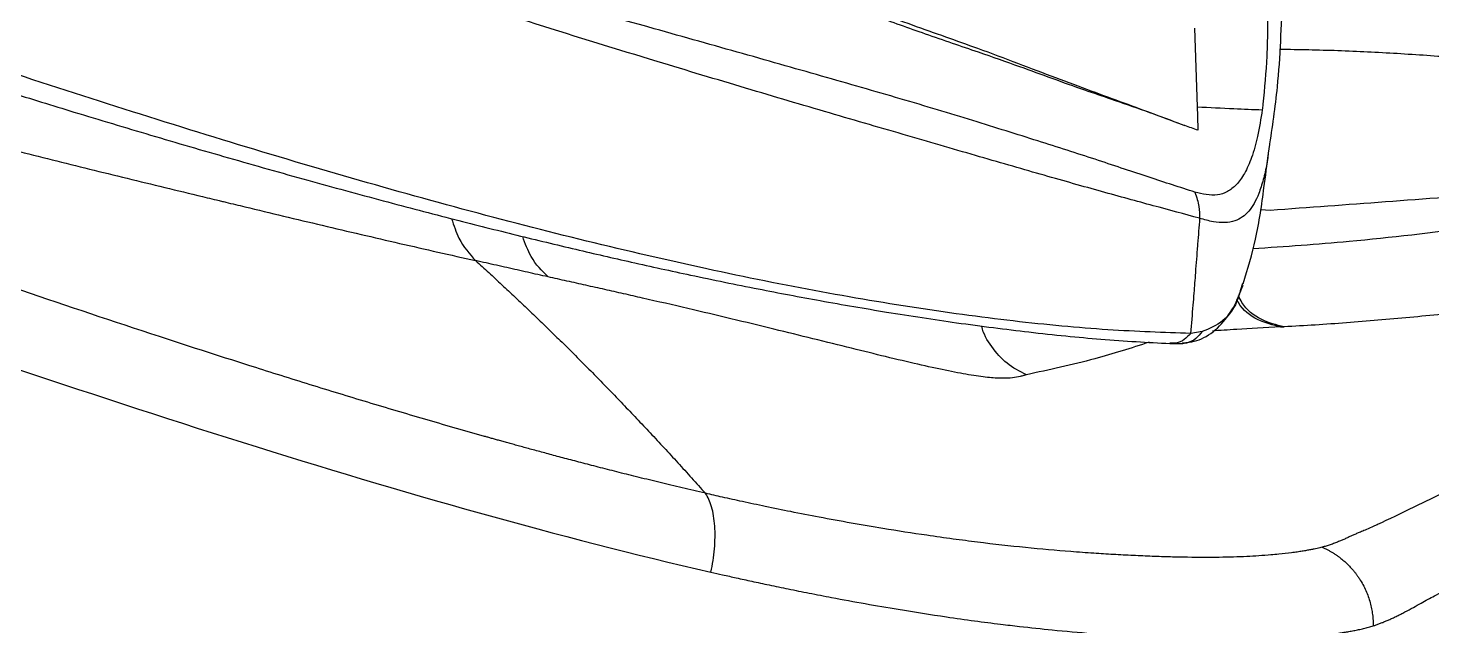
# Model space of a CAD drawing. Extents: x 526 to 610, y 679 to 808.
# Drawn here: x 535.177 to 539.778, y 738.47 to 740.428 of the extents above; entities that cross this region are included whole.
import ezdxf

# ---------------------------------------------------------------- set-up
doc = ezdxf.new("R2010")
doc.units = 0
doc.header["$MEASUREMENT"] = 0
doc.layers.add('1', color=4, linetype='Continuous')

# ---------------------------------------------------------------- blocks, each defined once
blk = doc.blocks.new('JETSETTER LX')
at = {"layer": '1', "color": 3, "linetype": 'Continuous', "lineweight": 25}
for p, q in [((12.8733, 43.5513), (12.8819, 43.2934)), ((13.1186, 43.1698), (13.1149, 43.142)), ((13.1222, 42.9542), (13.0893, 42.9563)), ((13.0305, 42.7146), (13.0235, 42.6911)), ((12.7926, 42.518), (12.8347, 42.5182)), ((12.8985, 42.5571), (12.8608, 42.5514))]:
    blk.add_line(p, q, dxfattribs=at)
for points, knots in [([(9.0504, 44.6882), (9.1954, 44.6254), (9.4856, 44.4997), (9.9221, 44.3199), (10.3584, 44.1481), (10.7907, 43.983), (11.1619, 43.8477), (11.4691, 43.7355), (11.7163, 43.6473), (11.9497, 43.5601), (12.1882, 43.4775), (12.4221, 43.3863), (12.6475, 43.3048), (12.7772, 43.2564), (12.8421, 43.2321)], [0, 0, 0, 0, 0.099304, 0.198802, 0.298385, 0.398317, 0.498406, 0.560917, 0.623789, 0.687365, 0.750255, 0.83339, 0.916532, 1, 1, 1, 1]), ([(12.8421, 43.2318), (12.8347, 43.2345), (12.7932, 43.2496), (12.7143, 43.2792), (12.6118, 43.3143), (12.509, 43.3491), (12.4101, 43.3849), (12.2944, 43.4271), (12.1579, 43.4751), (11.9995, 43.5281), (11.8205, 43.5931), (11.6345, 43.6603), (11.4326, 43.7333), (11.2161, 43.8122), (10.9854, 43.8966), (10.7491, 43.9841), (10.5109, 44.0744), (10.2667, 44.169), (10.0447, 44.2563), (9.8518, 44.3338), (9.683, 44.4027), (9.5046, 44.4768), (9.3283, 44.5507), (9.1737, 44.6163), (9.0833, 44.6565), (9.0441, 44.6739)], [0, 0, 0, 0, 0.0097381, 0.0546015, 0.1000331, 0.1320561, 0.1702626, 0.2056372, 0.2487952, 0.3001589, 0.3461505, 0.3974851, 0.4466417, 0.498592, 0.5558792, 0.6112053, 0.6642787, 0.7210906, 0.779345, 0.8161974, 0.8528832, 0.8945569, 0.9379498, 0.9731378, 1, 1, 1, 1]), ([(12.89, 42.9283), (12.8402, 42.9417), (12.7407, 42.9686), (12.5714, 43.0149), (12.3836, 43.068), (12.1727, 43.1286), (11.9381, 43.1975), (11.68, 43.2721), (11.4039, 43.3539), (11.0825, 43.4503), (10.7173, 43.5631), (10.3123, 43.6926), (9.9034, 43.8284), (9.4926, 43.97), (9.0815, 44.1164), (8.8081, 44.2178), (8.6716, 44.2685)], [0, 0, 0, 0, 0.06234, 0.124818, 0.187363, 0.250453, 0.313852, 0.376637, 0.439459, 0.502671, 0.586016, 0.668823, 0.751617, 0.834542, 0.917364, 1, 1, 1, 1]), ([(12.8748, 43.0138), (12.8257, 43.0296), (12.7275, 43.0614), (12.5612, 43.1173), (12.3748, 43.1771), (12.1644, 43.2432), (11.929, 43.3145), (11.6703, 43.3888), (11.3941, 43.4673), (11.0735, 43.5573), (10.7102, 43.6599), (10.3079, 43.7763), (9.9022, 43.898), (9.495, 44.0255), (9.088, 44.1585), (8.8179, 44.2527), (8.683, 44.2998)], [0, 0, 0, 0, 0.0623188, 0.1247523, 0.1874512, 0.2509062, 0.314486, 0.3775097, 0.4406104, 0.5038954, 0.5871313, 0.6697789, 0.7523602, 0.8350341, 0.9175826, 1, 1, 1, 1]), ([(12.8608, 42.5514), (12.7728, 42.5542), (12.5963, 42.5598), (12.2839, 42.5891), (11.9456, 42.6349), (11.5841, 42.6977), (11.2039, 42.7763), (10.8074, 42.8701), (10.3984, 42.9774), (9.9801, 43.0964), (9.5542, 43.2255), (9.1211, 43.3636), (8.6828, 43.5081), (8.3871, 43.6073), (8.2395, 43.6568)], [0, 0, 0, 0, 0.083648, 0.167746, 0.251461, 0.334457, 0.417447, 0.500935, 0.584376, 0.667337, 0.750217, 0.833366, 0.916826, 1, 1, 1, 1]), ([(13.1123, 43.6579), (13.1128, 43.5913), (13.1137, 43.4714), (13.1026, 43.3542), (13.0976, 43.302)], [0, 0, 0, 0, 0.554846, 1, 1, 1, 1]), ([(13.1189, 43.1603), (13.1286, 43.2263), (13.1529, 43.3915), (13.1584, 43.5582), (13.1617, 43.6583)], [0, 0, 0, 0, 0.399595, 1, 1, 1, 1]), ([(8.2055, 43.5905), (8.2679, 43.5704), (8.3914, 43.5308), (8.5634, 43.4751), (8.7096, 43.4288), (8.8208, 43.3938), (8.9095, 43.3661), (9.0328, 43.3278), (9.2141, 43.2721), (9.4541, 43.1999), (9.7098, 43.1253), (9.9641, 43.0534), (10.2117, 42.986), (10.44, 42.9262), (10.6502, 42.8734), (10.8429, 42.8269), (11.033, 42.7832), (11.2331, 42.7394), (11.4402, 42.6971), (11.655, 42.6566), (11.8731, 42.619), (12.1032, 42.584), (12.3392, 42.5539), (12.5771, 42.5298), (12.7193, 42.522), (12.793, 42.518)], [0, 0, 0, 0, 0.035376, 0.070039, 0.097856, 0.118778, 0.13365, 0.148671, 0.189539, 0.23802, 0.287695, 0.338839, 0.388067, 0.435448, 0.476981, 0.517055, 0.555456, 0.597238, 0.646064, 0.692181, 0.743342, 0.799754, 0.861667, 0.928373, 1, 1, 1, 1]), ([(13.1519, 43.4824), (13.2156, 43.4813), (13.3437, 43.4792), (13.5375, 43.4692), (13.731, 43.4559), (13.924, 43.4389), (14.1162, 43.4216), (14.2443, 43.4098), (14.308, 43.4039)], [0, 0, 0, 0, 0.166299, 0.334151, 0.501465, 0.666997, 0.834418, 1, 1, 1, 1]), ([(13.0976, 43.302), (13.0972, 43.2986), (13.0964, 43.2926), (13.0956, 43.2865), (13.0953, 43.2839)], [0, 0, 0, 0, 0.563543, 1, 1, 1, 1]), ([(8.5394, 43.27), (8.6189, 43.2494), (8.6988, 43.2289), (8.8598, 43.1877), (8.9407, 43.1671), (9.1033, 43.1263), (9.185, 43.106), (9.3488, 43.0657), (9.431, 43.0457), (9.5546, 43.0157), (9.5959, 43.0058), (9.6475, 42.9933), (9.6579, 42.9908), (9.6734, 42.9871), (9.6786, 42.9858), (9.6887, 42.9834), (9.6937, 42.9822), (9.7088, 42.9785), (9.7193, 42.976), (9.7401, 42.971), (9.7506, 42.9685), (9.8447, 42.9458), (9.9296, 42.9254), (10.0993, 42.8853), (10.1841, 42.8655), (10.352, 42.8269), (10.4351, 42.808), (10.5169, 42.7897)], [0, 0, 0, 0, 0.125, 0.125, 0.25, 0.25, 0.375, 0.375, 0.5, 0.5, 0.5625, 0.5625, 0.578125, 0.578125, 0.585938, 0.585938, 0.59375, 0.59375, 0.609375, 0.609375, 0.625, 0.625, 0.75, 0.75, 0.875, 0.875, 1, 1, 1, 1]), ([(13.0953, 43.2839), (13.0906, 43.2542), (13.0819, 43.1985), (13.0619, 43.1275), (13.0382, 43.0737), (13.0111, 43.0362), (12.9809, 43.0135), (12.9358, 42.999), (12.8996, 43.0078), (12.8748, 43.0138)], [0, 0, 0, 0, 0.146336, 0.274476, 0.391484, 0.504322, 0.618702, 0.738433, 1, 1, 1, 1]), ([(12.882, 43.2934), (12.8824, 43.2806), (12.8833, 43.2549), (12.8842, 43.2293), (12.8846, 43.2165)], [0, 0, 0, 0, 0.499997, 1, 1, 1, 1]), ([(12.882, 43.2934), (12.9224, 43.2913), (12.9946, 43.2877), (13.0645, 43.285), (13.0953, 43.2839)], [0, 0, 0, 0, 0.560571, 1, 1, 1, 1]), ([(12.8846, 43.2165), (12.8776, 43.219), (12.8635, 43.2241), (12.8492, 43.2292), (12.8421, 43.2318)], [0, 0, 0, 0, 0.5018507, 1, 1, 1, 1]), ([(13.1149, 43.142), (13.1136, 43.1305), (13.1097, 43.098), (13.0989, 43.0542), (13.0807, 42.9962), (13.0573, 42.9558), (13.03, 42.9309), (13.004, 42.9178), (12.9725, 42.9127), (12.9341, 42.9158), (12.9052, 42.924), (12.89, 42.9283)], [0, 0, 0, 0, 0.052204, 0.147845, 0.241725, 0.410536, 0.50161, 0.599164, 0.723545, 0.853892, 1, 1, 1, 1]), ([(13.0332, 42.7138), (13.0479, 42.7625), (13.0795, 42.867), (13.0988, 43.0118), (13.1112, 43.1042), (13.1163, 43.1418)], [0, 0, 0, 0, 0.340947, 0.731236, 1, 1, 1, 1]), ([(13.065, 42.8291), (13.17, 42.8364), (13.4122, 42.8531), (13.7904, 42.8983), (14.1972, 42.9619), (14.5323, 43.0268), (14.731, 43.0732), (14.7963, 43.0885)], [0, 0, 0, 0, 0.181417, 0.418449, 0.654146, 0.886277, 1, 1, 1, 1]), ([(14.3111, 43.0449), (14.1708, 43.0337), (13.8978, 43.0119), (13.5002, 42.9817), (13.2473, 42.9633), (13.1222, 42.9542)], [0, 0, 0, 0, 0.348398, 0.677634, 1, 1, 1, 1]), ([(12.8748, 43.0138), (12.88, 42.9976), (12.8904, 42.9652), (12.8901, 42.9407), (12.89, 42.9283)], [0, 0, 0, 0, 0.496983, 1, 1, 1, 1]), ([(15.6564, 42.9966), (15.629, 42.9893), (15.5746, 42.9749), (15.4937, 42.9539), (15.4143, 42.9335), (15.3364, 42.9139), (15.2599, 42.8951), (15.1849, 42.8769), (15.1114, 42.8595), (14.9576, 42.8238), (14.7269, 42.7735), (14.4181, 42.7145), (14.107, 42.6646), (13.8621, 42.6332), (13.6842, 42.6138), (13.5791, 42.6034), (13.4749, 42.594), (13.3715, 42.5857), (13.2689, 42.5785), (13.2008, 42.5747), (13.1669, 42.5729)], [0, 0, 0, 0, 0.0335035, 0.0663847, 0.0986442, 0.1302823, 0.1612991, 0.1916952, 0.2214708, 0.2506263, 0.3782785, 0.5007501, 0.6230406, 0.7518245, 0.7940546, 0.8359364, 0.877471, 0.9186594, 0.9595022, 1, 1, 1, 1]), ([(16.1572, 42.9899), (16.1418, 42.9846), (16.1106, 42.9739), (16.0637, 42.9577), (16.0161, 42.9413), (15.9677, 42.9246), (15.9186, 42.9076), (15.8688, 42.8903), (15.8184, 42.8727), (15.7674, 42.8549), (15.7158, 42.8369), (15.6637, 42.8186), (15.6111, 42.8001), (15.5579, 42.7813), (15.5044, 42.7623), (15.4504, 42.7431), (15.3961, 42.7237), (15.3414, 42.7041), (15.2864, 42.6843), (15.2312, 42.6644), (15.1757, 42.6442), (15.1001, 42.6165), (15.0059, 42.5818), (14.8953, 42.5405), (14.7882, 42.4998), (14.6514, 42.4472), (14.4871, 42.3823), (14.3412, 42.3224), (14.2243, 42.2729), (14.1132, 42.225), (13.9778, 42.1649), (13.8364, 42.0995), (13.7136, 42.0408), (13.5958, 41.9836), (13.5196, 41.9467), (13.4729, 41.925), (13.4564, 41.9174), (13.4393, 41.91), (13.4235, 41.9033), (13.4118, 41.8984), (13.4016, 41.894), (13.3907, 41.8891), (13.3797, 41.8841), (13.3687, 41.8791), (13.3572, 41.874), (13.3451, 41.8689), (13.3323, 41.8638), (13.3187, 41.859), (13.3053, 41.8547), (13.2958, 41.8522), (13.2913, 41.8509)], [0, 0, 0, 0, 0.010093, 0.020439, 0.031039, 0.041892, 0.052998, 0.064358, 0.075971, 0.087837, 0.099957, 0.11233, 0.124956, 0.137835, 0.150968, 0.164354, 0.177993, 0.191885, 0.20603, 0.220428, 0.235079, 0.249982, 0.281228, 0.31247, 0.343709, 0.374942, 0.436159, 0.49995, 0.524072, 0.562449, 0.624927, 0.68742, 0.749927, 0.804024, 0.874948, 0.883605, 0.890573, 0.906196, 0.916626, 0.921817, 0.929528, 0.937453, 0.94459, 0.953094, 0.960919, 0.968733, 0.977456, 0.985577, 0.993093, 1, 1, 1, 1]), ([(11.2704, 42.0274), (11.2576, 42.0304), (11.2322, 42.0362), (11.1945, 42.0451), (11.1577, 42.0539), (11.1218, 42.0625), (11.0869, 42.0711), (11.053, 42.0794), (11.02, 42.0876), (10.9879, 42.0957), (10.9569, 42.1036), (10.9268, 42.1113), (10.8977, 42.1188), (10.8696, 42.1261), (10.8425, 42.1332), (10.8163, 42.1401), (10.7912, 42.1468), (10.7671, 42.1532), (10.744, 42.1594), (10.7219, 42.1654), (10.7009, 42.1711), (10.6808, 42.1766), (10.6618, 42.1818), (10.6438, 42.1867), (10.6269, 42.1914), (10.611, 42.1958), (10.5961, 42.2), (10.5823, 42.2038), (10.5695, 42.2074), (10.5577, 42.2107), (10.4889, 42.2301), (10.3618, 42.2665), (10.175, 42.3218), (9.9864, 42.3794), (9.755, 42.4518), (9.4364, 42.5546), (9.1159, 42.6619), (8.843, 42.7551), (8.6689, 42.8152), (8.5145, 42.8689), (8.3797, 42.9159), (8.2964, 42.9452), (8.258, 42.9586)], [0, 0, 0, 0, 0.013552, 0.026742, 0.039571, 0.052041, 0.064151, 0.075904, 0.087299, 0.098337, 0.109019, 0.119345, 0.129316, 0.138932, 0.148193, 0.157099, 0.165652, 0.17385, 0.181694, 0.189184, 0.19632, 0.203103, 0.209532, 0.215607, 0.221329, 0.226697, 0.231711, 0.236372, 0.240679, 0.244632, 0.248232, 0.310181, 0.37237, 0.434815, 0.497524, 0.601233, 0.748493, 0.811605, 0.86832, 0.918624, 0.962514, 1, 1, 1, 1]), ([(10.4382, 42.9271), (10.4456, 42.9048), (10.4645, 42.8476), (10.497, 42.8116), (10.5169, 42.7897)], [0, 0, 0, 0, 0.39033, 1, 1, 1, 1]), ([(12.89, 42.9283), (12.8878, 42.9002), (12.8855, 42.8703), (12.8809, 42.8109), (12.8768, 42.7573), (12.8718, 42.6925), (12.8665, 42.6262), (12.8631, 42.5823), (12.8607, 42.5513)], [0, 0, 0, 0, 0.223794, 0.237965, 0.472855, 0.650369, 0.753444, 1, 1, 1, 1]), ([(10.7545, 42.7365), (10.7345, 42.7562), (10.7001, 42.7902), (10.6798, 42.8455), (10.6713, 42.8686)], [0, 0, 0, 0, 0.580981, 1, 1, 1, 1]), ([(10.5169, 42.7897), (10.5313, 42.7766), (10.5602, 42.7504), (10.6035, 42.7104), (10.647, 42.6697), (10.6906, 42.6284), (10.7344, 42.5864), (10.7783, 42.5437), (10.8224, 42.5003), (10.8666, 42.4562), (10.9109, 42.4114), (10.9554, 42.3658), (11, 42.3196), (11.0447, 42.2727), (11.0896, 42.225), (11.1347, 42.1767), (11.1798, 42.1276), (11.2251, 42.0778), (11.2553, 42.0443), (11.2704, 42.0274)], [0, 0, 0, 0, 0.055186, 0.110819, 0.1669, 0.223431, 0.280413, 0.337849, 0.39574, 0.454088, 0.512894, 0.572161, 0.631888, 0.692078, 0.752732, 0.81385, 0.875434, 0.937483, 1, 1, 1, 1]), ([(10.7545, 42.7365), (10.7434, 42.739), (10.7211, 42.7439), (10.6875, 42.7514), (10.6538, 42.759), (10.6198, 42.7666), (10.5857, 42.7742), (10.5514, 42.7819), (10.5284, 42.7871), (10.5169, 42.7897)], [0, 0, 0, 0, 0.143179, 0.286235, 0.429178, 0.572016, 0.71476, 0.857418, 1, 1, 1, 1]), ([(13.459, 41.5931), (13.4624, 41.5943), (13.4694, 41.5967), (13.48, 41.6006), (13.4909, 41.6049), (13.5022, 41.6095), (13.5138, 41.6145), (13.5257, 41.62), (13.5378, 41.6258), (13.5503, 41.6321), (13.568, 41.6413), (13.5896, 41.6531), (13.6145, 41.667), (13.6373, 41.6795), (13.662, 41.6925), (13.6912, 41.7079), (13.7287, 41.7277), (13.7686, 41.7485), (13.8047, 41.7672), (13.8364, 41.7834), (13.8663, 41.7983), (13.9041, 41.8167), (13.9666, 41.8464), (14.0788, 41.8985), (14.2666, 41.9822), (14.4531, 42.0612), (14.6276, 42.1325), (14.7818, 42.194), (15.0325, 42.2902), (15.278, 42.3806), (15.4748, 42.4514), (15.5769, 42.4878), (15.6778, 42.5235), (15.7773, 42.5585), (15.8751, 42.5928), (15.9712, 42.6262), (16.0652, 42.6587), (16.157, 42.6904), (16.2464, 42.7212), (16.3333, 42.751), (16.3908, 42.7707), (16.419, 42.7803)], [0, 0, 0, 0, 0.005254, 0.010941, 0.017056, 0.023595, 0.030552, 0.037925, 0.04571, 0.053907, 0.062515, 0.081436, 0.098133, 0.112673, 0.125083, 0.142028, 0.162872, 0.187611, 0.206082, 0.218853, 0.235452, 0.250088, 0.273136, 0.322487, 0.398146, 0.500079, 0.523732, 0.57326, 0.64867, 0.749965, 0.776919, 0.803028, 0.828292, 0.852713, 0.876288, 0.899019, 0.920905, 0.941946, 0.962142, 0.981493, 1, 1, 1, 1]), ([(12.3226, 42.416), (12.3195, 42.415), (12.3129, 42.413), (12.2989, 42.4091), (12.2778, 42.405), (12.2434, 42.4033), (12.1966, 42.4063), (12.1352, 42.4149), (12.0591, 42.4294), (11.9679, 42.4495), (11.8647, 42.474), (11.749, 42.5024), (11.6261, 42.533), (11.4935, 42.5656), (11.3566, 42.5988), (11.2128, 42.6328), (11.0943, 42.6601), (11.0026, 42.6809), (10.9407, 42.6949), (10.8788, 42.7087), (10.8169, 42.7226), (10.7752, 42.7319), (10.7545, 42.7365)], [0, 0, 0, 0, 0.028553, 0.058885, 0.120213, 0.182393, 0.245313, 0.308784, 0.372552, 0.435348, 0.499959, 0.561538, 0.626254, 0.687275, 0.751291, 0.81285, 0.875589, 0.901054, 0.926222, 0.951099, 0.97569, 1, 1, 1, 1]), ([(12.8314, 42.518), (12.8535, 42.5214), (12.8979, 42.5282), (12.9559, 42.5714), (13.0029, 42.6327), (13.0227, 42.684), (13.0323, 42.7091)], [0, 0, 0, 0, 0.25682, 0.515989, 0.76345, 1, 1, 1, 1]), ([(13.0235, 42.6911), (13.0215, 42.6839), (13.009, 42.6389), (12.968, 42.5857), (12.9219, 42.5667), (12.8986, 42.5571)], [0, 0, 0, 0, 0.087257, 0.538448, 1, 1, 1, 1]), ([(13.1553, 42.5723), (13.1301, 42.5785), (13.0795, 42.591), (13.0292, 42.6289), (13.0138, 42.6588), (13.012, 42.6623)], [0, 0, 0, 0, 0.469384, 0.938767, 1, 1, 1, 1]), ([(13.1669, 42.5729), (13.1415, 42.579), (13.0908, 42.5913), (13.038, 42.6327), (13.0209, 42.6669), (13.0172, 42.6743)], [0, 0, 0, 0, 0.439127, 0.878254, 1, 1, 1, 1]), ([(12.3226, 42.416), (12.3003, 42.4271), (12.2557, 42.4495), (12.2074, 42.5064), (12.1803, 42.5506), (12.1765, 42.5753), (12.1765, 42.5757)], [0, 0, 0, 0, 0.331839, 0.663682, 0.995526, 1, 1, 1, 1]), ([(13.1553, 42.5723), (13.1046, 42.5697), (13.0177, 42.5653), (12.957, 42.5607), (12.9318, 42.5589)], [0, 0, 0, 0, 0.5842952, 1, 1, 1, 1]), ([(12.7251, 42.5223), (12.6655, 42.5032), (12.5294, 42.4597), (12.397, 42.4317), (12.3226, 42.416)], [0, 0, 0, 0, 0.438026, 1, 1, 1, 1]), ([(12.8609, 42.5514), (12.8542, 42.5441), (12.8404, 42.5293), (12.8158, 42.5181), (12.7996, 42.5189), (12.793, 42.5192)], [0, 0, 0, 0, 0.357654, 0.735535, 1, 1, 1, 1]), ([(12.8985, 42.5571), (12.8919, 42.549), (12.8781, 42.5322), (12.8543, 42.5196), (12.839, 42.5197), (12.8343, 42.5198)], [0, 0, 0, 0, 0.392994, 0.811146, 1, 1, 1, 1]), ([(11.2881, 41.7694), (11.2935, 41.7939), (11.2976, 41.8197), (11.3021, 41.871), (11.3025, 41.8963), (11.2993, 41.9432), (11.2957, 41.9646), (11.2852, 42.001), (11.2783, 42.0159), (11.2704, 42.0274)], [0, 0, 0, 0, 0.25, 0.25, 0.5, 0.5, 0.75, 0.75, 1, 1, 1, 1]), ([(13.2913, 41.8509), (13.2888, 41.8503), (13.2836, 41.8489), (13.2749, 41.8469), (13.265, 41.8447), (13.2536, 41.8425), (13.2407, 41.8401), (13.2261, 41.8376), (13.2096, 41.8351), (13.1849, 41.8317), (13.1564, 41.8284), (13.1202, 41.8251), (13.0858, 41.8225), (13.0311, 41.8194), (12.9563, 41.8171), (12.8699, 41.8172), (12.7947, 41.8189), (12.7351, 41.8208), (12.6726, 41.8236), (12.6087, 41.8268), (12.5404, 41.8309), (12.4463, 41.8377), (12.3208, 41.8489), (12.1902, 41.8635), (12.081, 41.8777), (11.9783, 41.8922), (11.8332, 41.9148), (11.6834, 41.9413), (11.5535, 41.9665), (11.4696, 41.9836), (11.3948, 41.9995), (11.3295, 42.0139), (11.289, 42.0232), (11.2704, 42.0274)], [0, 0, 0, 0, 0.011763, 0.024624, 0.038586, 0.053652, 0.069825, 0.087106, 0.105498, 0.124999, 0.165195, 0.187633, 0.220856, 0.25019, 0.312586, 0.374799, 0.40603, 0.437186, 0.46831, 0.499735, 0.528869, 0.562316, 0.624777, 0.687033, 0.717305, 0.749519, 0.801675, 0.874819, 0.906533, 0.934892, 0.95991, 0.981605, 1, 1, 1, 1]), ([(13.2913, 41.8509), (13.2945, 41.8495), (13.3009, 41.8467), (13.3101, 41.8421), (13.3189, 41.8373), (13.3273, 41.8324), (13.3353, 41.8273), (13.3429, 41.8221), (13.35, 41.8168), (13.3567, 41.8115), (13.3629, 41.8063), (13.3688, 41.8011), (13.3742, 41.796), (13.3792, 41.7909), (13.3839, 41.7861), (13.3882, 41.7814), (13.3921, 41.7769), (13.3957, 41.7726), (13.399, 41.7686), (13.4019, 41.7647), (13.4046, 41.7612), (13.4069, 41.7579), (13.409, 41.755), (13.4109, 41.7523), (13.4124, 41.7499), (13.4175, 41.7422), (13.4255, 41.7289), (13.4351, 41.7092), (13.4431, 41.6893), (13.4493, 41.6694), (13.4539, 41.6497), (13.457, 41.6304), (13.4588, 41.6116), (13.459, 41.5992), (13.459, 41.5931)], [0, 0, 0, 0, 0.032606, 0.064438, 0.095445, 0.125577, 0.154789, 0.183041, 0.210294, 0.236515, 0.261675, 0.285746, 0.308706, 0.330536, 0.351216, 0.370735, 0.389078, 0.406236, 0.422202, 0.436969, 0.450532, 0.462887, 0.474031, 0.483964, 0.492682, 0.500187, 0.568568, 0.635577, 0.701021, 0.764736, 0.826585, 0.886461, 0.944284, 1, 1, 1, 1]), ([(11.2879, 41.7694), (11.3008, 41.7665), (11.3287, 41.7601), (11.3735, 41.7501), (11.4243, 41.739), (11.481, 41.7268), (11.5437, 41.7138), (11.6121, 41.7001), (11.7337, 41.6766), (11.8851, 41.6496), (12.0399, 41.6254), (12.1511, 41.6098), (12.2306, 41.5996), (12.3159, 41.5896), (12.4167, 41.5789), (12.527, 41.569), (12.63, 41.5614), (12.7263, 41.5557), (12.8466, 41.5505), (12.9754, 41.5482), (13.0953, 41.5499), (13.1936, 41.5542), (13.2778, 41.5607), (13.3324, 41.5673), (13.3646, 41.5722), (13.3798, 41.5747), (13.3956, 41.5776), (13.4118, 41.5809), (13.4281, 41.5846), (13.4443, 41.5886), (13.4542, 41.5916), (13.4593, 41.5931)], [0, 0, 0, 0, 0.01201, 0.025956, 0.041853, 0.059717, 0.079562, 0.101402, 0.125248, 0.197022, 0.250581, 0.282716, 0.313082, 0.335262, 0.375344, 0.425316, 0.463098, 0.500438, 0.547502, 0.62536, 0.692098, 0.749873, 0.812556, 0.875001, 0.888621, 0.903677, 0.920156, 0.938047, 0.957332, 0.977991, 1, 1, 1, 1])]:
    blk.add_open_spline(points, degree=3, knots=knots, dxfattribs=at)
for points in [[(8.1817, 42.7185), (9.223, 42.3596), (10.2918, 41.9972), (11.2879, 41.7694)], [(13.1553, 42.5723), (13.1592, 42.5725), (13.163, 42.5727), (13.1669, 42.5729)]]:
    blk.add_open_spline(points, degree=3, dxfattribs=at)

msp = doc.modelspace()

# ---------------------------------------------------------------- block references
at = {"layer": '1'}
msp.add_blockref('JETSETTER LX', (526.127, 696.8772), dxfattribs=at)

doc.saveas('drawing.dxf')
